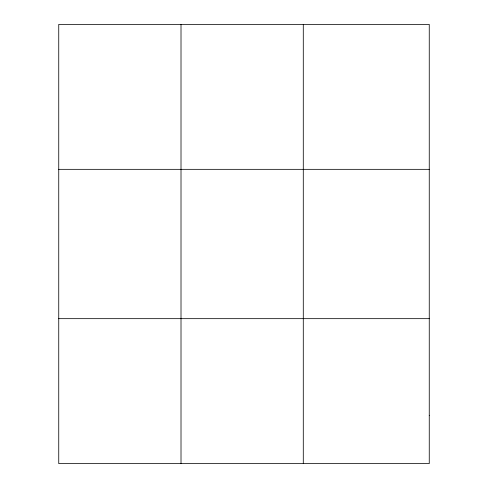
<?xml version="1.0" encoding="UTF-8"?>
<svg xmlns="http://www.w3.org/2000/svg" width="488" height="488" viewBox="0 0 488 488"><rect width="100%" height="100%" fill="white"/><g stroke="black" fill="none" stroke-linecap="round" stroke-linejoin="round"><path stroke-width="0.73" d="M181.011 463.6L181.011 24.4M303.286 463.6L303.286 24.4M58.743 169.336L429.257 169.336M58.743 318.664L429.257 318.664M429.257 415.288L429.257 463.6L58.743 463.6L58.743 24.4L429.257 24.4L429.257 415.288"/></g></svg>
